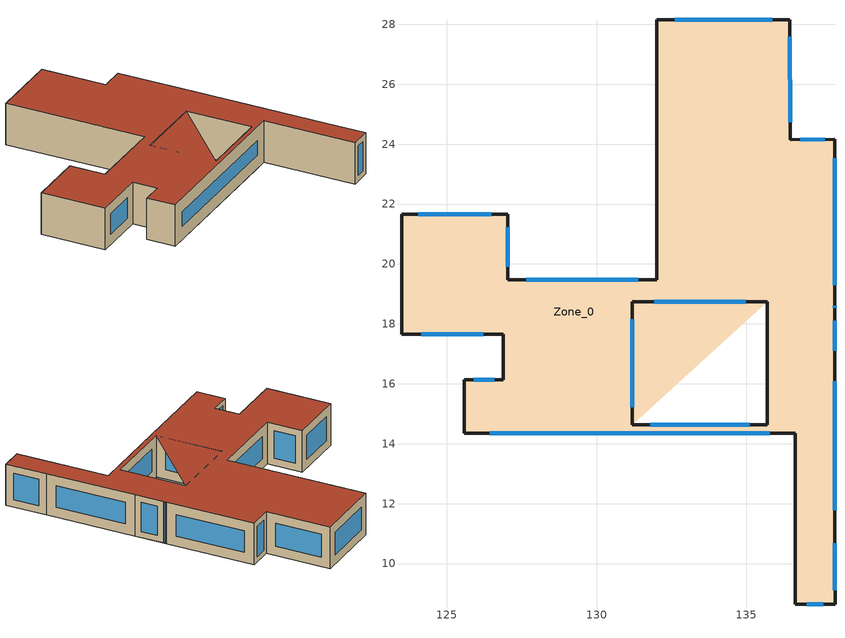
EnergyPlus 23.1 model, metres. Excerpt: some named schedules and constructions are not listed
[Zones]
Zone_0
 floor outside (90.1-2019 Nonresidential CZ 0 Exterior Floor (Mass)): 137.96,8.64 136.62,8.64 136.62,14.34 135.7,14.34 135.7,14.63 131.19,14.63 135.7,18.74 135.7,14.34 125.59,14.34 125.59,16.13 126.88,16.13 126.88,17.65 123.49,17.65 123.49,21.66 127.04,21.66 127.04,19.46 132.01,19.46 132.01,28.15 136.45,28.15 136.46,24.15 137.95,24.15 137.95,16.72 137.94,16.72 137.94,11.14 137.95,11.14 z12.64
 wall outside (90.1-2019 Nonresidential CZ 0 Exterior Wall (Mass)): 137.94,11.14 137.94,16.72 / 137.95,16.72 137.95,18.48 137.95,18.66 137.95,24.15 136.46,24.15 136.45,28.15 132.01,28.15 132.01,19.46 127.04,19.46 127.04,21.66 123.49,21.66 123.49,17.65 126.88,17.65 126.88,16.13 125.59,16.13 125.59,14.34 136.62,14.34 136.62,8.64 137.96,8.64 137.95,11.14 / 131.19,18.74 135.7,18.74 135.7,14.63 131.19,14.63 131.19,18.74 z12.64:15.26
 window (DoublePaneClr): 137.96,9.11 137.95,10.67 z13.11:14.79; 137.94,11.78 137.94,16.09 z13.28:14.63; 137.95,17.11 137.95,18.1 / 137.01,8.64 137.57,8.64 z13.03:14.88; 137.95,18.53 137.95,18.61 z12.69:15.21; 137.95,19.29 137.95,23.52 z13.27:14.63; 137.61,24.15 136.8,24.15 z12.99:14.92; 136.45,24.73 136.45,27.58 z13.22:14.69; 135.86,28.15 132.6,28.15 / 135.1,14.63 131.79,14.63 z13.24:14.67; 131.39,19.46 127.65,19.46 z13.26:14.65; 127.04,19.9 127.04,21.22 z13.08:14.83; 126.49,21.66 124.04,21.66 z13.19:14.71; 124.15,17.65 126.22,17.65 z13.31:14.6; 126.58,16.13 125.9,16.13 z12.95:14.95; 126.44,14.34 135.78,14.34 z13.49:14.42; 131.92,18.74 134.97,18.74 z13.37:14.53; 131.19,15.21 131.19,18.16 z13.22:14.68
 roof outside (90.1-2019 Nonresidential CZ 0 Exterior Roof (Mass)): 137.96,8.64 137.95,11.14 137.94,11.14 137.94,16.72 137.95,16.72 137.95,24.15 136.46,24.15 136.45,28.15 132.01,28.15 132.01,19.46 127.04,19.46 127.04,21.66 123.49,21.66 123.49,17.65 126.88,17.65 126.88,16.13 125.59,16.13 125.59,14.34 131.19,14.34 131.19,14.63 135.7,14.63 135.7,18.74 131.19,14.63 131.19,14.34 136.62,14.34 136.62,8.64 z15.26
[EnergyManagementSystem:Sensor] Output:Variable Index Key=Environment
Name | Output:Variable
OutdoorTemp | Site Outdoor Air Drybulb Temperature
OutdoorRelHumid | Site Outdoor Air Relative Humidity
[ZoneHVAC:IdealLoadsAirSystem]
Zone_0 Ideal Loads Air: Maximum Heating Supply Air Temperature {C}=35; Minimum Cooling Supply Air Temperature {C}=12; Maximum Heating Supply Air Humidity Ratio {kgWater/kgDryAir}=0.01; Minimum Cooling Supply Air Humidity Ratio {kgWater/kgDryAir}=0.008; Heating Limit=LimitFlowRateAndCapacity; MaximumHeatingAirFlowRate [m3/s]=Autosize; MaximumSensibleHeatingCapacity [W]=Autosize; Cooling Limit=LimitFlowRateAndCapacity; MaximumCoolingAirFlowRate [m3/s]=Autosize; MaximumTotalCoolingCapacity [W]=Autosize; HeatingAvailabilitySchedule=Off; CoolingAvailabilitySchedule=CoolAvail_Zone_0; Dehumidification Control Type=Humidistat; Humidification Control Type=Humidistat; Design Specification Outdoor Air Object=Zone_0MinFreshAir; Demand Controlled Ventilation Type=OccupancySchedule; Outdoor Air Economizer Type=NoEconomizer; Heat Recovery Type=None; SensibleHeatRecoveryEffectiveness=0.7; LatentHeatRecoveryEffectiveness=0.65
[Schedule:Constant]
Off: Value=0
Zone_0Heating_SP_Sch: HeatingSetpoint=20
Zone_0Cooling_SP_Sch: CoolingSetpoint=26
[Schedule:Day:Hourly]
fe21ae2a-573a-4dea-8d4e-e40d009b6d21: Fraction, 1, 1, 1, 1, 1, 1, 1, 0.85, 0.39, 0.25, 0.25, 0.25, 0.25, 0.25, 0.25, 0.25, 0.3, 0.52, 0.87, 0.87, 0.87, 1, 1, 1
19f61bd9-0ec3-48e3-83f9-aeca46be8bf7: Fraction, 0.011316, 0.011316, 0.011316, 0.011316, 0.0339481, 0.0735542, 0.0792122, 0.0735542, 0.0339481, 0.0226321, 0.0226321, 0.0226321, 0.0226321, 0.0226321, 0.0226321, 0.0396061, 0.0792122, 0.11316, 0.152766, 0.181056, 0.181056, 0.124476, 0.0678962, 0.0282901
a5c0b2b1-e3e4-40e0-8530-c138ddb1abe4: Fraction, 0.45, 0.41, 0.39, 0.38, 0.38, 0.43, 0.54, 0.65, 0.66, 0.67, 0.69, 0.7, 0.69, 0.66, 0.65, 0.68, 0.8, 1, 1, 0.93, 0.89, 0.85, 0.71, 0.58
8618f100-70c2-48df-87e0-fab351c34c6b: Fraction, 1, 1, 1, 1, 1, 1, 1, 1, 0, 0, 0, 0, 0, 1, 0, 0, 0, 0, 0, 0, 0, 0, 0, 0
5dcdb427-e9f7-4689-9180-3caf423e22ed: Fraction, 1, 1, 1, 1, 1, 1, 1, 1, 0, 0, 0, 0, 0, 0, 0, 0, 0, 0, 0, 0, 0, 0, 0, 0
81afa01e-09a0-48f0-80c4-d51ce1cab127: Fraction, 1, 1, 1, 1, 1, 1, 1, 1, 0, 0, 0, 1, 1, 1, 1, 1, 0, 0, 0, 0, 0, 0, 0, 1
3cd3efd9-c042-47ce-b340-cc821a576093: Fraction, 1, 1, 1, 1, 1, 1, 1, 1, 0, 0, 0, 0, 0, 0, 0, 0, 0, 0, 0, 0, 0, 0, 0, 1
1f0a6719-7bb2-40ba-813e-320f98ae352d: Fraction, 1, 1, 1, 1, 1, 1, 1, 1, 0, 0, 0, 0, 1, 1, 1, 0, 0, 0, 0, 0, 0, 0, 0, 0
ba2ee583-8b1e-4da9-bea0-6898974df253: Fraction, 1, 1, 1, 1, 1, 1, 1, 1, 0, 0, 0, 0, 0, 0, 0, 0, 0, 0, 0, 0, 0, 0, 1, 1
926130ae-f225-4a34-92c9-1cb046bf1eec: Fraction, 1, 1, 1, 1, 1, 1, 1, 0, 0, 0, 0, 0, 1, 1, 1, 1, 0, 0, 0, 0, 0, 0, 0, 1
19df4775-b0ea-4311-b4c7-9b47212df40c: Fraction, 1, 1, 1, 1, 1, 1, 1, 1, 0, 0, 0, 0, 1, 1, 1, 1, 1, 0, 0, 0, 0, 0, 0, 0
a4de81bb-62dd-413f-b347-54048df0ec3b: Fraction, 1, 1, 1, 1, 1, 1, 1, 1, 0, 0, 0, 0, 1, 1, 1, 1, 1, 0, 0, 0, 0, 0, 0, 1
14815d8d-3afd-4f05-9184-e9a77283cc26: Fraction, 1, 1, 1, 1, 1, 0, 0, 0, 0, 0, 1, 1, 1, 1, 0, 0, 0, 0, 0, 0, 0, 0, 1, 1
33611082-0976-46d1-b902-5b496b6874f4: Fraction, 1, 1, 1, 1, 1, 0, 0, 0, 0, 0, 0, 0, 0, 0, 0, 1, 1, 1, 1, 1, 1, 1, 1, 1
253c2796-c64f-472f-b25c-3e1240d7e6a8: Fraction, 1, 1, 1, 1, 1, 1, 1, 0, 0, 0, 0, 0, 0, 0, 0, 0, 0, 0, 0, 0, 0, 0, 1, 1
8b90107e-4638-441a-9e95-5783319c763c: Fraction, 1, 1, 1, 1, 1, 1, 1, 0, 0, 0, 0, 0, 0, 0, 0, 0, 0, 0, 0, 0, 0, 0, 0, 1
02756fd2-63df-4c34-a473-0fff2fd6183c: Fraction, 1, 1, 1, 1, 1, 1, 1, 1, 1, 1, 1, 0, 0, 0, 0, 0, 0, 0, 0, 0, 1, 1, 1, 1
908a2c86-dd1e-4717-bf7e-8c26c4dd02b6: Fraction, 1, 1, 1, 1, 1, 1, 0, 0, 0, 0, 0, 0, 0, 0, 0, 0, 0, 0, 0, 0, 0, 1, 1, 1
10cddf50-3af0-41ed-9158-3e58b74c72fd: Fraction, 1, 1, 1, 1, 0, 0, 0, 0, 0, 0, 0, 0, 0, 0, 0, 0, 0, 0, 0, 0, 0, 1, 1, 1
0d1e05ee-c032-4751-bd17-35229dda24f7: Fraction, 1, 1, 1, 1, 1, 1, 1, 1, 1, 1, 1, 1, 1, 1, 0, 0, 0, 0, 0, 0, 1, 1, 1, 1
aa80f693-747a-49d9-91b8-8ea95c56ce05: Fraction, 1, 1, 1, 1, 1, 1, 0, 0, 0, 0, 0, 0, 0, 0, 0, 0, 0, 0, 0, 0, 0, 0, 1, 1
87368852-f780-41ab-9086-c1382deee484: Fraction, 0, 1, 1, 1, 1, 1, 1, 1, 0, 0, 0, 0, 0, 1, 0, 0, 0, 0, 1, 1, 1, 1, 1, 1
77587a13-7089-4d45-ab40-5d45ae6bfd6d: Fraction, 1, 1, 1, 1, 1, 1, 0, 0, 0, 0, 0, 0, 1, 1, 0, 0, 1, 1, 1, 1, 1, 1, 1, 1
1d77efd4-25ae-47c1-adf6-4d311e70798c: Fraction, 1, 1, 1, 1, 1, 1, 1, 1, 0, 0, 0, 0, 0, 0, 0, 0, 0, 0, 0, 0, 0, 1, 1, 1
6671bfd2-5b98-40d8-9327-8cbcd87165f1: Fraction, 1, 1, 1, 0, 0, 0, 0, 0, 0, 0, 0, 0, 0, 0, 0, 0, 0, 0, 0, 0, 0, 0, 0, 0
da6b72e5-e97a-4292-a2b7-513a6e8a3d11: Fraction, 1, 1, 1, 1, 1, 1, 1, 1, 0, 0, 0, 0, 1, 1, 1, 1, 0, 0, 0, 0, 0, 0, 0, 0
2596d5a2-b66d-4e24-9263-ea2e18f87898: Fraction, 0, 0, 0, 0, 0, 0, 0, 0, 1, 1, 1, 1, 1, 1, 1, 1, 0, 0, 0, 0, 0, 0, 0, 0
f04ce753-6cfe-4115-82ff-bbb9d4f8620e: Fraction, 0, 0, 0, 1, 1, 1, 1, 1, 0, 0, 0, 0, 0, 0, 0, 0, 0, 0, 0, 0, 0, 0, 0, 0
cecc4cf8-ca63-4d31-9b9c-6714284e592c: Fraction, 0, 0, 0, 1, 1, 1, 1, 1, 0, 0, 0, 0, 0, 1, 1, 1, 0, 0, 0, 0, 0, 0, 0, 0
3dd9e1e0-8daa-4f08-a023-9c19800cc0b2: Fraction, 0, 1, 1, 1, 1, 1, 1, 1, 0, 0, 0, 0, 0, 1, 1, 0, 0, 0, 0, 0, 0, 0, 0, 0
0a42ac73-97ca-4d90-9bbe-a0f31409f58c: Fraction, 0, 0, 0, 0, 1, 1, 1, 1, 0, 0, 0, 0, 0, 0, 0, 0, 0, 0, 0, 0, 0, 0, 0, 0
f5b21968-f33b-499f-8c27-d37bb032ee17: Fraction, 1, 1, 1, 1, 1, 1, 1, 1, 1, 0, 1, 1, 1, 1, 1, 1, 1, 0, 0, 1, 1, 1, 1, 1
aac78e26-21a9-4344-93f1-82c4f8052330: Fraction, 1, 1, 1, 1, 1, 1, 1, 1, 0, 0, 0, 1, 1, 1, 1, 1, 0, 1, 1, 1, 1, 1, 1, 1
7dc33dc8-4d07-41df-bb0f-79f8a1f0e58d: Fraction, 0, 1, 1, 1, 1, 1, 1, 1, 0, 0, 0, 0, 1, 1, 1, 0, 0, 0, 0, 0, 0, 0, 0, 0
173a3c5b-6f92-4ca6-9f0e-244ffac931a2: Fraction, 0, 0, 0, 0, 0, 0, 0, 0, 0, 0, 0, 0, 1, 0, 0, 0, 0, 0, 0, 0, 0, 0, 0, 0
ffa688da-0411-44dd-9d70-72703ae6793f: Fraction, 0, 1, 1, 1, 1, 1, 1, 1, 0, 0, 0, 0, 0, 0, 0, 0, 0, 0, 0, 0, 0, 0, 0, 0
4a292ec0-405d-4173-9fe5-0a00ddd43b25: Fraction, 0, 1, 0, 0, 1, 0, 0, 0, 0, 0, 0, 1, 1, 1, 1, 1, 1, 0, 0, 0, 0, 0, 0, 0
4805e92b-9692-4833-b393-aed0ec1af40f: Fraction, 0, 0, 0, 0, 0, 0, 0, 0, 0, 0, 0, 0, 1, 0, 1, 0, 0, 0, 0, 0, 0, 0, 0, 0
e297b3e2-62d7-4102-b660-d1e9a6a9a5d5: Fraction, 0, 0, 0, 0, 0, 0, 0, 0, 0, 0, 0, 1, 0, 0, 1, 1, 0, 0, 0, 0, 0, 0, 0, 1
2ec5f2f4-a667-483b-a77b-90ec7af7d53f: Fraction, 0, 0, 0, 1, 1, 1, 1, 1, 0, 0, 0, 1, 1, 1, 1, 0, 0, 0, 0, 0, 0, 1, 1, 0
d9318bd6-45e4-4c6e-a6b2-45c7dccfe036: Fraction, 0, 1, 1, 1, 1, 1, 1, 1, 0, 0, 0, 1, 1, 1, 1, 1, 0, 0, 1, 0, 0, 1, 1, 1
3624dfa3-d9d9-498d-9e20-06e8e00cf470: Fraction, 1, 1, 1, 1, 1, 1, 1, 1, 0, 0, 0, 1, 1, 1, 1, 0, 0, 0, 0, 1, 0, 0, 1, 1
67b5a175-1fd3-4d4a-983d-e3cced3edf27: Fraction, 1, 1, 1, 1, 1, 1, 1, 1, 1, 1, 0, 0, 0, 0, 0, 0, 0, 0, 0, 1, 1, 1, 1, 1
cdb81cbb-fde1-4456-a103-892fadcdade4: Fraction, 1, 1, 1, 1, 1, 1, 1, 1, 0, 0, 0, 1, 1, 1, 1, 1, 1, 0, 1, 1, 1, 1, 1, 1
0a27d46e-0025-4ed1-a9ba-e2fb4c2d1fe4: Fraction, 1, 1, 0, 0, 1, 1, 0, 0, 0, 0, 0, 1, 0, 0, 1, 1, 0, 0, 0, 0, 0, 0, 0, 0
8fdb9f43-f98f-409e-b0d1-73a9be143908: Fraction, 0, 1, 1, 0, 1, 1, 0, 0, 0, 0, 0, 1, 1, 1, 1, 1, 1, 0, 0, 0, 0, 0, 0, 0
b5191b74-66d0-43f3-9acf-947efe61db5a: Fraction, 0, 0, 0, 0, 1, 1, 1, 1, 0, 0, 0, 1, 1, 1, 1, 1, 0, 0, 0, 0, 0, 0, 0, 0
fed7032a-de7c-4f09-9247-478ff5a78e8a: Fraction, 1, 1, 1, 1, 1, 1, 1, 1, 0, 0, 0, 1, 1, 1, 1, 1, 0, 0, 0, 0, 0, 0, 0, 0
c8127eb5-13be-46a6-8e1c-8ab251adc347: Fraction, 0, 0, 1, 1, 1, 1, 1, 0, 0, 0, 0, 1, 1, 1, 1, 1, 1, 0, 0, 0, 0, 0, 0, 0
c5da146a-7fe7-4e89-8fdb-23770534d285: Fraction, 0, 0, 0, 0, 0, 0, 0, 0, 0, 0, 0, 0, 0, 1, 0, 0, 0, 0, 0, 0, 0, 0, 0, 0
e9ce64f4-f0d0-4e34-a757-67552803a17d: Fraction, 0, 0, 0, 0, 0, 0, 0, 0, 0, 0, 0, 1, 1, 1, 0, 0, 0, 0, 0, 0, 0, 0, 0, 0
5fae9a4a-0183-4bba-bc4b-251889534ca4: Fraction, 0, 0, 0, 0, 0, 0, 0, 0, 0, 0, 0, 0, 1, 1, 1, 1, 0, 0, 0, 0, 0, 0, 0, 0
2929a138-1660-4b55-90c0-9f4d0cf14264: Fraction, 0, 0, 0, 1, 1, 1, 1, 1, 0, 0, 0, 1, 1, 1, 1, 1, 0, 0, 0, 0, 0, 0, 0, 0
a2806f5e-cc7e-4ab3-b8b5-036361ad0be6: Fraction, 1, 1, 1, 0, 1, 1, 1, 1, 0, 0, 0, 1, 1, 1, 1, 1, 1, 0, 0, 0, 0, 0, 0, 1
6d34f87d-404a-4eea-a31d-9aa5e30c93dc: Fraction, 1, 1, 1, 1, 1, 1, 1, 1, 0, 0, 0, 1, 1, 1, 1, 1, 1, 0, 0, 0, 0, 0, 0, 1
8598695d-0908-4ae5-b45c-1ec5c0ce0dd9: Fraction, 1, 1, 1, 1, 0, 0, 0, 1, 0, 0, 1, 1, 1, 1, 1, 1, 1, 0, 0, 0, 0, 0, 0, 0
47a935ae-f23d-42b5-b13a-a75eb6c7574c: Fraction, 1, 1, 1, 1, 0, 0, 0, 0, 0, 0, 0, 1, 1, 1, 1, 1, 1, 0, 0, 0, 0, 0, 0, 0
9ea4c9e5-dcff-42fc-a5e0-ffb2a21bcde0: Fraction, 0, 0, 0, 0, 0, 0, 0, 0, 0, 0, 0, 1, 1, 1, 1, 1, 0, 0, 0, 0, 0, 1, 1, 1
6aa7458e-ba47-4ebb-bbac-355ceaf917ac: Fraction, 1, 1, 1, 1, 1, 1, 1, 1, 1, 1, 0, 0, 0, 0, 1, 1, 0, 0, 0, 1, 1, 0, 1, 0
13fd4666-c351-46ba-b242-2af52b7be5ee: Fraction, 0, 1, 1, 1, 1, 1, 1, 1, 1, 1, 1, 1, 0, 1, 0, 1, 1, 1, 1, 1, 1, 1, 1, 1
b2b72998-069d-4b87-8486-3bfb9409d13a: Fraction, 1, 1, 1, 1, 1, 1, 1, 1, 0, 0, 0, 1, 0, 1, 1, 0, 0, 0, 0, 1, 0, 1, 1, 1
6bf10be0-f6d1-42b2-b7f7-fee7ecca2194: Fraction, 1, 1, 1, 1, 1, 1, 1, 1, 0, 0, 0, 1, 1, 1, 1, 1, 1, 1, 0, 0, 0, 0, 0, 0
459521f2-5a61-4250-bef6-1112113012dd: Fraction, 1, 0, 1, 1, 1, 0, 1, 1, 0, 0, 0, 1, 1, 1, 1, 1, 1, 0, 0, 0, 0, 0, 0, 0
2292208f-2845-429b-bb48-36c8d8b4e48c: Fraction, 0, 0, 0, 0, 0, 1, 1, 0, 0, 0, 0, 0, 1, 1, 1, 1, 0, 0, 0, 0, 1, 1, 1, 0
e26118ea-5186-4172-8c6b-a35f60b5b1e5: Fraction, 0, 1, 0, 1, 1, 1, 1, 1, 0, 0, 0, 1, 1, 1, 1, 1, 1, 0, 0, 0, 0, 0, 0, 0
eec8f66c-e121-4b67-8ecc-62cb04a25d93: Fraction, 0, 1, 1, 1, 1, 1, 0, 1, 0, 0, 0, 1, 1, 1, 1, 1, 1, 1, 0, 0, 0, 0, 0, 0
36c41bda-17ce-4903-9bf4-7aae47858b31: Fraction, 0, 0, 0, 1, 1, 1, 1, 1, 0, 0, 0, 1, 1, 1, 1, 1, 1, 1, 0, 0, 0, 0, 0, 0
650e5035-8585-4697-8746-d79a37c8486d: Fraction, 0, 0, 0, 0, 1, 1, 1, 1, 0, 0, 0, 1, 1, 1, 1, 1, 1, 1, 0, 0, 0, 0, 0, 0
80749889-dadb-48cb-a655-ff23c6ba5b6a: Fraction, 0, 0, 1, 1, 1, 1, 1, 1, 0, 0, 0, 1, 1, 1, 1, 1, 0, 1, 1, 1, 0, 1, 1, 1
e0e52828-7cdb-4a90-838a-0c1c23b12183: Fraction, 0, 0, 0, 0, 1, 1, 1, 1, 0, 0, 1, 1, 1, 1, 1, 1, 1, 0, 0, 0, 0, 0, 0, 0
f0115db6-a71b-4640-92f0-770737d62856: Fraction, 0, 0, 0, 0, 0, 1, 0, 0, 0, 1, 1, 1, 1, 1, 1, 1, 1, 1, 0, 0, 0, 0, 0, 0
eb66565a-3a0c-45e3-abf2-48608562d179: Fraction, 0, 0, 0, 1, 1, 1, 1, 0, 0, 0, 0, 1, 1, 1, 1, 1, 1, 1, 0, 0, 0, 0, 0, 0
9f6e1a9c-7deb-41ad-bae1-43a319a2527a: Fraction, 1, 1, 1, 0, 1, 0, 1, 1, 0, 0, 0, 0, 1, 1, 1, 1, 1, 0, 0, 0, 0, 0, 0, 0
3c8e89a2-9075-471a-a763-be3aea2d72cb: Fraction, 0, 0, 1, 1, 1, 1, 1, 1, 0, 1, 1, 1, 1, 1, 0, 1, 0, 0, 0, 1, 0, 0, 1, 1
76036948-5d5f-4298-ab69-2e66044eb0e4: Fraction, 1, 1, 1, 1, 1, 1, 0, 1, 0, 1, 1, 1, 1, 1, 1, 1, 1, 1, 0, 0, 0, 0, 0, 0
e2d8618c-8444-4b1f-931d-77fdf4492413: Fraction, 0, 1, 1, 1, 1, 1, 0, 1, 0, 0, 0, 1, 1, 1, 0, 0, 0, 0, 0, 0, 0, 0, 0, 1
c74881af-9865-479a-9cda-6c12b9aa4081: Fraction, 1, 1, 1, 1, 1, 1, 1, 1, 0, 1, 1, 1, 1, 1, 1, 0, 1, 0, 0, 1, 1, 1, 1, 1
a92554cf-7a8b-4c7e-beea-d9e539cad856: Fraction, 1, 1, 1, 1, 1, 1, 1, 0, 0, 0, 0, 0, 1, 1, 1, 1, 0, 0, 0, 0, 0, 0, 1, 0
900352b6-8567-41c0-a874-a1ea5300ae36: Fraction, 0, 0, 1, 1, 1, 1, 1, 1, 0, 1, 1, 1, 1, 1, 1, 1, 1, 1, 1, 0, 0, 0, 0, 0
8d65c598-f994-4d17-9f80-0806b0623890: Fraction, 1, 1, 1, 1, 1, 1, 1, 1, 0, 0, 1, 1, 1, 0, 0, 0, 0, 0, 0, 1, 0, 1, 1, 1
baf29dc9-2d8a-46c0-859f-f18bd0da22ab: Fraction, 1, 1, 1, 1, 1, 1, 1, 1, 0, 0, 0, 1, 1, 1, 1, 1, 0, 0, 0, 0, 0, 1, 1, 1
8a6b3492-e083-40c5-aa51-ab8a93dd7cf6: Fraction, 1, 1, 1, 1, 1, 1, 1, 1, 0, 1, 1, 0, 1, 1, 1, 0, 0, 0, 0, 1, 1, 1, 1, 1
9b77ef3a-6f8f-4932-9b30-c6e980fc680b: Fraction, 1, 1, 1, 1, 1, 1, 1, 1, 0, 0, 1, 1, 1, 1, 1, 1, 1, 1, 0, 0, 0, 0, 0, 0
8967aa4d-88cc-4e3d-855a-5997934946f3: Fraction, 0, 1, 1, 0, 1, 1, 1, 1, 0, 1, 1, 1, 1, 1, 1, 1, 0, 1, 1, 1, 1, 1, 1, 1
ee39d697-00d3-4a7d-a87b-48ae385d2e26: Fraction, 1, 1, 0, 1, 1, 1, 1, 1, 0, 0, 1, 1, 1, 0, 0, 0, 1, 1, 0, 1, 1, 1, 1, 1
f719df47-8246-4c65-84d1-2f92cc272685: Fraction, 1, 1, 1, 1, 1, 1, 1, 1, 0, 0, 1, 1, 1, 1, 1, 0, 1, 1, 1, 1, 1, 1, 1, 1
37defae6-4713-40da-ba10-cc5639f9dab6: Fraction, 1, 1, 1, 1, 1, 1, 1, 1, 1, 0, 1, 1, 1, 1, 1, 0, 1, 0, 0, 1, 1, 1, 1, 1
445c2965-d68a-4649-92c7-32e51d912d9e: Fraction, 1, 1, 1, 1, 1, 1, 1, 1, 1, 1, 1, 1, 1, 1, 0, 0, 0, 0, 0, 0, 0, 1, 1, 1
17f23b1e-bc73-4d8b-959e-a6c03055f6f0: Fraction, 1, 1, 1, 1, 0, 0, 0, 0, 0, 0, 1, 1, 1, 1, 1, 1, 1, 0, 0, 0, 0, 0, 0, 0
5fb45ac4-0577-4554-a574-0de95ce07d0e: Fraction, 0, 1, 1, 1, 1, 1, 1, 1, 0, 0, 0, 1, 1, 1, 1, 1, 1, 1, 0, 0, 0, 0, 0, 0
b8f263ea-c9af-4f33-bdfd-9ce0bd98058f: Fraction, 0, 1, 0, 0, 1, 0, 1, 0, 0, 0, 1, 1, 1, 1, 1, 1, 1, 0, 0, 0, 0, 0, 0, 0
24dff24f-8dbf-4efd-9212-9b774f90ba42: Fraction, 0, 1, 1, 1, 1, 1, 1, 1, 0, 1, 1, 1, 1, 1, 1, 1, 1, 1, 0, 0, 0, 0, 0, 0
f611fdf0-2572-43c5-b082-f1eae64a3ce6: Fraction, 0, 0, 0, 0, 1, 0, 0, 0, 0, 1, 1, 1, 1, 1, 1, 1, 1, 1, 1, 0, 0, 0, 0, 0
4541d807-e474-402a-903b-ae2befa428d1: Fraction, 0, 0, 0, 0, 1, 1, 0, 1, 0, 0, 1, 1, 0, 1, 1, 1, 1, 1, 1, 1, 1, 1, 1, 1
cf356f11-1212-4417-97fa-0735ca71a9ab: Fraction, 1, 1, 1, 1, 1, 1, 1, 1, 0, 0, 0, 1, 1, 1, 1, 1, 1, 0, 0, 0, 0, 0, 0, 0
f91da99f-00f2-48c4-ae56-cf34869638f3: Fraction, 0, 1, 1, 1, 1, 1, 1, 1, 0, 0, 1, 1, 1, 0, 0, 0, 0, 0, 0, 0, 0, 0, 0, 1
d048da0d-5d6e-4f9a-a795-8de3ca902bdf: Fraction, 1, 1, 1, 1, 1, 1, 1, 1, 0, 0, 1, 1, 1, 1, 1, 1, 1, 0, 1, 0, 0, 0, 0, 0
190d0247-2bda-4784-8e60-7c67e017307d: Fraction, 0, 0, 0, 0, 1, 1, 0, 0, 0, 0, 1, 1, 0, 0, 0, 1, 1, 0, 0, 1, 1, 1, 1, 1
73c456bc-99ee-4c52-bf99-797e61b6e482: Fraction, 1, 1, 1, 1, 1, 1, 1, 1, 0, 0, 0, 1, 1, 1, 1, 0, 0, 1, 1, 1, 1, 1, 1, 1
de609169-ed74-4ff6-8260-191d73b4bdcc: Fraction, 1, 1, 1, 1, 1, 1, 1, 1, 0, 0, 0, 1, 1, 1, 1, 0, 1, 1, 0, 0, 0, 0, 0, 0
54fb2f69-c7c4-4e69-b71f-8d5c25f28460: Fraction, 0, 0, 0, 0, 1, 0, 0, 0, 0, 1, 0, 1, 1, 1, 0, 1, 1, 1, 1, 1, 1, 1, 1, 1
5a3077c5-6529-4acc-bf47-0f8893dd8d6c: Fraction, 1, 1, 1, 1, 1, 1, 1, 1, 1, 0, 0, 1, 1, 1, 1, 1, 0, 0, 0, 0, 0, 0, 0, 0
005f949a-5569-4b14-b96d-eb8998b7f2c9: Fraction, 1, 1, 1, 1, 1, 1, 1, 1, 0, 1, 1, 1, 1, 1, 1, 0, 0, 0, 0, 0, 0, 0, 0, 0
52e2ade8-1f00-496b-9824-a73b9e2fd094: Fraction, 1, 1, 1, 0, 1, 1, 0, 1, 0, 0, 0, 1, 1, 1, 0, 0, 0, 0, 0, 0, 0, 0, 0, 0
3b21223f-68a8-4be7-974c-23edd7627b52: Fraction, 0, 0, 0, 0, 0, 0, 0, 0, 1, 1, 1, 1, 1, 1, 1, 1, 1, 1, 1, 0, 0, 0, 0, 0
700a86a3-c248-472e-a724-58b2bdaea0c0: Fraction, 0, 0, 0, 0, 1, 0, 1, 1, 1, 1, 1, 1, 1, 1, 1, 1, 1, 1, 0, 0, 0, 0, 0, 0
13d69347-03a3-4421-b1a3-e150d12f5152: Fraction, 0, 0, 0, 0, 0, 1, 1, 1, 1, 1, 1, 1, 1, 1, 1, 1, 1, 1, 1, 0, 0, 0, 0, 0
03750ff8-abe3-47dc-8a36-8e2b9823c399: Fraction, 0, 0, 0, 0, 1, 0, 1, 0, 0, 1, 1, 1, 1, 1, 1, 1, 1, 1, 1, 0, 0, 0, 0, 0
5ab05ab3-b1af-4255-b127-d34ad17933b2: Fraction, 0, 0, 0, 0, 1, 1, 1, 1, 0, 1, 1, 1, 1, 1, 1, 1, 1, 1, 1, 0, 0, 0, 0, 0
e4f44599-e79e-4247-8cb8-fa2dc344c39d: Fraction, 0, 0, 0, 0, 0, 0, 0, 0, 1, 1, 1, 1, 1, 1, 0, 0, 0, 0, 0, 1, 0, 0, 0, 0
cba2dbf9-67c6-4c93-a4db-e820dae3204b: Fraction, 0, 1, 0, 0, 1, 0, 1, 1, 0, 1, 1, 1, 1, 0, 1, 0, 0, 0, 0, 0, 0, 0, 0, 1
873b6a4e-3d96-4138-a12d-423740b44d1e: Fraction, 1, 0, 1, 1, 1, 1, 1, 0, 0, 1, 1, 1, 0, 0, 1, 1, 1, 0, 0, 0, 0, 0, 0, 0
fcbe0f6d-2377-4457-b210-3fa5220d421b: Fraction, 1, 1, 0, 1, 1, 1, 1, 1, 0, 1, 1, 1, 1, 1, 1, 0, 0, 0, 0, 0, 0, 0, 0, 0
174cbcc6-2b20-4967-a4d4-7bc75d614806: Fraction, 0, 1, 1, 1, 1, 1, 1, 1, 0, 1, 1, 1, 0, 1, 1, 1, 0, 1, 0, 1, 1, 0, 1, 0
bb9082ca-1504-4933-822d-fa32c990714c: Fraction, 1, 1, 1, 1, 1, 1, 1, 1, 0, 0, 0, 0, 1, 0, 0, 0, 0, 0, 0, 0, 0, 0, 1, 0
1a41d748-84e7-4e9f-9eae-29ec90adbabc: Fraction, 1, 1, 0, 1, 1, 1, 1, 1, 0, 1, 1, 1, 1, 1, 1, 1, 1, 1, 0, 0, 0, 0, 0, 0
6f9a280c-f113-4df8-be47-a3bfe5226045: Fraction, 0, 0, 0, 0, 0, 0, 0, 0, 0, 1, 1, 0, 0, 1, 1, 0, 0, 0, 0, 0, 0, 1, 1, 1
7c84806f-9c50-4994-b1d5-6df72d261e57: Fraction, 1, 1, 1, 1, 1, 1, 0, 0, 0, 0, 1, 1, 1, 1, 1, 1, 1, 1, 0, 0, 0, 0, 0, 0
8037efc8-13b6-4a93-94dd-cd9c610bbcd2: Fraction, 0, 0, 0, 0, 0, 0, 0, 0, 0, 0, 1, 1, 1, 1, 1, 1, 1, 1, 0, 0, 0, 0, 0, 0
c9abe060-4dd1-4f50-8d8c-ecfd4b0bc287: Fraction, 0, 0, 0, 1, 1, 1, 0, 0, 0, 0, 0, 0, 1, 1, 0, 0, 1, 1, 0, 0, 0, 1, 1, 1
e63e00f2-58f7-4067-a124-0d1c072ae056: Fraction, 1, 1, 1, 1, 1, 1, 1, 1, 0, 1, 1, 1, 0, 0, 0, 0, 0, 0, 0, 0, 0, 0, 0, 1
d5c8d91d-91c5-4d26-9efd-40254dbc03d1: Fraction, 1, 1, 1, 1, 1, 1, 1, 1, 1, 0, 0, 0, 1, 1, 1, 1, 0, 0, 0, 0, 0, 0, 1, 1
56767e32-0bbe-4584-a736-3ad97285764f: Fraction, 1, 1, 1, 1, 1, 1, 1, 1, 0, 0, 1, 1, 1, 1, 1, 1, 1, 0, 0, 0, 0, 0, 0, 0
ee7902c7-d035-436e-a2fd-e21eac2f445f: Fraction, 1, 1, 1, 1, 1, 1, 1, 1, 0, 0, 1, 1, 1, 1, 0, 0, 1, 1, 1, 1, 1, 1, 1, 1
99f79bd4-46e3-417d-93f6-9dce57a70617: Fraction, 1, 1, 1, 1, 1, 1, 1, 1, 0, 0, 1, 1, 1, 1, 0, 0, 0, 1, 1, 1, 1, 1, 1, 1
d3626a7e-168d-4c03-8cb7-2788b177a6a8: Fraction, 0, 0, 0, 0, 1, 1, 1, 1, 0, 0, 0, 0, 0, 0, 0, 0, 0, 0, 0, 0, 0, 0, 1, 1
5b12d769-f2eb-4bce-91d2-b084a38cf1a7: Fraction, 1, 1, 1, 1, 1, 1, 1, 1, 1, 1, 1, 1, 1, 1, 1, 1, 1, 1, 1, 0, 0, 0, 0, 0
6fa8b0f2-524f-4750-a1d2-6686eae5b4d9: Fraction, 0, 0, 0, 0, 0, 0, 0, 0, 0, 0, 1, 1, 1, 1, 1, 0, 0, 0, 0, 0, 0, 1, 1, 1
ba701114-7120-428a-ad82-ddaf91083595: Fraction, 1, 1, 1, 1, 1, 1, 1, 1, 1, 0, 0, 0, 1, 1, 1, 1, 1, 0, 0, 0, 0, 0, 0, 0
5ab47c27-6665-4fb4-bcea-afccf7fff385: Fraction, 0, 1, 0, 0, 0, 1, 1, 1, 0, 0, 1, 1, 1, 0, 0, 0, 0, 0, 0, 0, 0, 0, 0, 0
c8653ceb-114b-470c-bd22-1020441d18ba: Fraction, 1, 1, 1, 1, 1, 1, 1, 1, 1, 0, 0, 0, 0, 0, 0, 0, 1, 1, 0, 0, 0, 0, 0, 0
299e4ed5-6e00-431b-adf6-6c5f359e0624: Fraction, 0, 0, 0, 1, 1, 0, 0, 0, 0, 1, 1, 1, 0, 0, 0, 0, 0, 0, 0, 0, 0, 0, 0, 0
dd024e59-59e9-4ec0-b340-24a72d16a332: Fraction, 0, 0, 0, 0, 0, 0, 0, 0, 0, 1, 1, 1, 0, 0, 0, 0, 0, 0, 0, 0, 1, 1, 1, 1
bc5682cf-dbcc-4b62-9317-e1f1ad267d16: Fraction, 1, 1, 1, 1, 1, 1, 1, 1, 0, 0, 1, 1, 1, 1, 1, 1, 1, 1, 1, 0, 0, 0, 0, 0
16bdee08-d361-4b29-a00e-2c5b6f4287bf: Fraction, 0, 1, 1, 1, 1, 1, 0, 0, 0, 1, 1, 1, 1, 1, 1, 1, 1, 0, 0, 0, 0, 0, 0, 0
d6000f41-bb7b-45ed-b57a-afc1b073e2b7: Fraction, 0, 1, 1, 1, 1, 1, 1, 1, 1, 0, 0, 1, 1, 1, 1, 1, 0, 0, 0, 0, 0, 0, 0, 0
b65bf38e-3a35-4375-9410-f2335e962c88: Fraction, 0, 0, 0, 0, 0, 0, 0, 0, 0, 0, 0, 0, 1, 1, 1, 1, 0, 0, 0, 0, 0, 0, 0, 1
fcd7c620-d12f-4264-99fa-12fe2d0fe360: Fraction, 0, 0, 0, 0, 0, 0, 0, 0, 0, 0, 0, 0, 1, 1, 1, 1, 1, 1, 0, 0, 0, 0, 0, 0
b0e7f3e7-0b0a-47e6-8ce3-1c4db2f07d11: Fraction, 0, 0, 1, 1, 1, 1, 1, 1, 0, 0, 0, 0, 0, 0, 0, 0, 0, 0, 0, 0, 0, 0, 0, 0
f184602a-fd31-4090-b52c-4353cb4ac094: Fraction, 0, 0, 0, 0, 0, 0, 0, 0, 0, 0, 0, 0, 0, 0, 0, 0, 0, 0, 0, 0, 0, 0, 1, 1
bd2ac4d5-fa12-4449-a241-cc3671ba5225: Fraction, 0, 0, 0, 1, 1, 1, 1, 1, 1, 0, 0, 0, 0, 0, 0, 0, 1, 0, 0, 0, 0, 0, 0, 0
2d9e612a-7c91-4d10-a7cc-a66538fbc4e2: Fraction, 0, 0, 0, 1, 1, 1, 1, 1, 0, 0, 1, 1, 1, 1, 1, 1, 1, 0, 0, 0, 0, 0, 0, 0
82b83fac-625c-4f48-ae0d-23de262ce1d7: Fraction, 0, 1, 1, 1, 1, 1, 1, 0, 0, 0, 1, 1, 1, 1, 1, 1, 1, 1, 0, 0, 0, 0, 0, 0
f5dedbc6-e168-4066-87d3-7737789f1eec: Fraction, 0, 0, 0, 0, 0, 0, 0, 0, 0, 1, 1, 1, 1, 1, 1, 1, 0, 0, 0, 0, 0, 0, 0, 0
3908fc97-3355-42f9-a5f0-17b85040369a: Fraction, 0, 1, 1, 1, 1, 1, 1, 1, 1, 1, 1, 0, 1, 1, 1, 1, 1, 1, 0, 0, 0, 0, 0, 0
441b293e-0602-4a86-ba3b-95f8a9617749: Fraction, 0, 1, 0, 1, 0, 0, 0, 1, 0, 0, 1, 1, 1, 1, 1, 1, 1, 1, 1, 0, 1, 1, 0, 0
2cad1ec2-4263-4796-8c4d-cb13d4fa78d7: Fraction, 0, 0, 0, 0, 0, 0, 0, 0, 0, 0, 1, 1, 1, 1, 1, 1, 1, 1, 1, 1, 0, 0, 0, 0
09dc48e1-efa4-4e49-a927-84a0933d98ab: Fraction, 0, 0, 0, 0, 0, 0, 0, 0, 1, 1, 1, 1, 1, 1, 1, 1, 1, 0, 0, 0, 0, 0, 0, 0
988bcd57-c17a-4639-b57e-eb5c7ba8262e: Fraction, 0, 0, 0, 0, 0, 0, 0, 0, 0, 0, 1, 0, 0, 1, 1, 1, 1, 1, 1, 0, 0, 0, 0, 0
06e69188-7907-4533-95c3-5364d0cb791f: Fraction, 0, 0, 0, 1, 1, 0, 0, 0, 0, 1, 1, 1, 1, 0, 0, 0, 0, 0, 0, 0, 0, 0, 1, 0
65443338-ecc9-491c-8e3c-de1552718c27: Fraction, 0, 1, 1, 1, 1, 0, 1, 1, 0, 0, 0, 0, 1, 1, 1, 1, 1, 1, 1, 0, 0, 0, 0, 0
ae68125d-280e-4a5f-a8d5-b193018a8ac9: Fraction, 0, 1, 0, 0, 1, 0, 1, 0, 0, 1, 1, 1, 1, 1, 1, 1, 1, 1, 1, 1, 0, 0, 0, 0
85b21898-48cb-4375-96c5-dc00d1059298: Fraction, 0, 0, 0, 0, 0, 0, 0, 0, 0, 1, 1, 1, 1, 1, 1, 1, 1, 1, 1, 1, 1, 0, 0, 0
d2be773e-9853-48d9-b5f6-a2d711cee537: Fraction, 0, 0, 0, 0, 0, 0, 0, 0, 1, 1, 1, 1, 1, 1, 1, 1, 1, 1, 1, 1, 1, 0, 0, 0
a6e490b1-8780-410f-80c0-f6a94a7a68a3: Fraction, 0, 0, 0, 0, 0, 0, 0, 1, 0, 1, 0, 0, 1, 1, 1, 0, 0, 1, 0, 0, 0, 0, 0, 0
0bdf1e4c-e64a-4a98-b225-d7286654d542: Fraction, 0, 0, 0, 1, 1, 1, 1, 0, 0, 0, 0, 1, 1, 1, 1, 1, 1, 0, 0, 0, 0, 0, 0, 0
bcf447b6-8acd-48a3-b0fa-01d10871c608: Fraction, 0, 1, 0, 0, 0, 0, 0, 0, 0, 1, 1, 1, 1, 1, 1, 1, 1, 1, 1, 0, 1, 0, 0, 0
d693a4b4-7284-4f9f-951e-67121e27e855: Fraction, 0, 0, 0, 0, 0, 0, 0, 0, 0, 0, 0, 1, 1, 1, 1, 1, 1, 0, 1, 1, 1, 1, 1, 0
44f43c23-ed09-4daf-a0f3-317aa98009c0: Fraction, 0, 1, 1, 0, 1, 0, 0, 1, 0, 0, 0, 1, 1, 1, 0, 0, 1, 0, 0, 1, 1, 1, 1, 0
b88c0806-e919-4a23-821f-b640699859c1: Fraction, 1, 1, 1, 1, 1, 1, 1, 1, 0, 0, 0, 1, 1, 1, 1, 1, 1, 1, 0, 0, 0, 0, 1, 1
fb5b515e-8c7a-48d7-86a2-7d42d0825d69: Fraction, 0, 1, 0, 0, 1, 1, 1, 1, 0, 0, 1, 1, 1, 0, 0, 0, 0, 1, 0, 1, 1, 0, 1, 1
bc494091-d086-494c-a6e8-676ddecb8490: Fraction, 1, 1, 1, 1, 0, 0, 0, 0, 0, 0, 0, 1, 1, 0, 1, 1, 1, 1, 1, 0, 0, 0, 0, 0
6b5617f7-a3bd-4afd-859b-ae8e27d032a0: Fraction, 0, 0, 0, 0, 1, 1, 1, 1, 1, 0, 1, 1, 1, 0, 1, 1, 1, 0, 0, 0, 0, 0, 0, 0
fed21e98-cc81-4a2f-9d92-313f98c174c0: Fraction, 0, 1, 1, 1, 1, 1, 1, 1, 0, 0, 0, 1, 1, 1, 1, 1, 0, 0, 0, 0, 0, 0, 0, 0
bf34a027-6a11-4120-9c15-5fe23a1c0184: Fraction, 0, 0, 0, 0, 0, 0, 0, 0, 0, 0, 0, 1, 1, 0, 1, 1, 1, 1, 0, 0, 0, 0, 0, 0
feacbf2d-9493-4998-947d-4cc14bcbe2b5: Fraction, 0, 0, 0, 0, 0, 0, 0, 0, 0, 1, 0, 1, 1, 1, 1, 1, 1, 1, 0, 0, 0, 0, 0, 0
f29213d9-6cd8-4b0c-a869-7c28f96644df: Fraction, 0, 0, 0, 0, 0, 0, 0, 0, 0, 0, 1, 1, 1, 0, 1, 1, 1, 1, 0, 0, 0, 0, 0, 0
d5f4d274-0c7a-4976-ab4c-c97a5b730c77: Fraction, 0, 0, 0, 0, 0, 0, 1, 1, 1, 0, 1, 0, 0, 0, 0, 0, 0, 0, 0, 1, 0, 0, 0, 0
2460e41d-3332-4a28-aefc-0efdb1055dc2: Fraction, 1, 0, 0, 0, 1, 0, 0, 0, 0, 0, 1, 1, 0, 1, 1, 1, 1, 0, 0, 0, 0, 0, 0, 0
e497de92-5bfe-4dbc-aba1-72e8d7e1619e: Fraction, 0, 0, 0, 0, 0, 0, 0, 0, 0, 1, 1, 1, 0, 0, 1, 1, 1, 1, 0, 0, 0, 0, 0, 0
2b103ae3-cff9-48dc-a7cd-95ddd8d247a1: Fraction, 0, 0, 0, 0, 0, 0, 0, 0, 0, 1, 1, 1, 1, 1, 1, 1, 1, 1, 1, 0, 0, 0, 0, 0
c7fdae3b-665f-439c-8bf2-8c1810a98bc6: Fraction, 0, 0, 0, 0, 0, 0, 0, 0, 0, 1, 1, 1, 0, 0, 1, 1, 1, 0, 0, 0, 0, 0, 0, 0
d81dddf7-af21-4780-8db8-95a03fef33bd: Fraction, 0, 0, 0, 0, 1, 0, 0, 0, 0, 0, 1, 1, 1, 1, 1, 1, 1, 1, 0, 0, 0, 0, 1, 0
12c814b5-42fe-494f-9831-5e8450348377: Fraction, 0, 1, 1, 1, 1, 1, 1, 0, 0, 0, 1, 1, 1, 0, 0, 0, 0, 0, 1, 1, 1, 1, 1, 1
c14b5db2-bb33-4589-ac6a-cde458e66fef: Fraction, 1, 1, 1, 1, 1, 1, 0, 0, 0, 0, 1, 1, 1, 0, 1, 1, 1, 1, 0, 0, 0, 0, 0, 0
203f84ad-dd81-4292-9bd3-b34fef127576: Fraction, 0, 1, 1, 1, 1, 1, 1, 1, 0, 0, 0, 0, 0, 0, 1, 1, 0, 0, 0, 0, 0, 0, 0, 0
e5e8ad67-8b0b-4852-a071-0c1651beece7: Fraction, 1, 0, 1, 1, 1, 1, 1, 1, 0, 0, 1, 1, 1, 1, 1, 1, 1, 1, 1, 1, 1, 1, 1, 1
54296a64-0089-4074-9c9e-132eec36a17d: Fraction, 1, 1, 1, 1, 1, 1, 1, 1, 1, 1, 0, 0, 1, 0, 0, 0, 0, 0, 0, 0, 0, 0, 0, 1
78147d6d-f0e7-4a3c-b0cc-fa2e9ab0f3dc: Fraction, 1, 1, 1, 1, 1, 1, 1, 1, 0, 0, 0, 0, 0, 0, 1, 1, 0, 0, 0, 0, 1, 0, 0, 1
54eb0daf-bc92-4d96-96a8-27b4a3b3ab42: Fraction, 1, 1, 1, 1, 1, 1, 1, 1, 0, 0, 0, 0, 0, 0, 1, 1, 0, 0, 0, 0, 0, 0, 0, 0
03e1b542-975f-44a0-95b7-bf40f2fbd275: Fraction, 0, 1, 0, 1, 1, 1, 1, 1, 0, 0, 0, 1, 1, 1, 0, 0, 0, 0, 0, 0, 0, 0, 0, 0
ac315ea3-b06d-49ed-b1d1-5054dc91f7c0: Fraction, 0, 1, 1, 1, 1, 1, 1, 1, 1, 0, 0, 1, 1, 1, 1, 1, 1, 0, 0, 0, 0, 0, 0, 0
a74eb03a-a13e-4bf3-99f2-b5a56bff7dbc: Fraction, 0, 0, 0, 1, 1, 1, 1, 1, 0, 0, 0, 1, 1, 1, 1, 1, 1, 1, 1, 0, 0, 0, 0, 0
92dca615-0297-4730-aefa-3b81817bd22c: Fraction, 0, 0, 0, 1, 1, 1, 1, 1, 0, 0, 1, 1, 1, 0, 1, 1, 1, 0, 1, 1, 1, 1, 1, 1
b8025866-3654-473c-8bc1-0ba4f2893154: Fraction, 1, 0, 1, 1, 1, 1, 1, 1, 0, 0, 0, 0, 1, 0, 1, 0, 0, 0, 0, 0, 0, 0, 0, 0
433db98a-a20d-4841-8b8a-a1d7e7a3c249: Fraction, 0, 0, 0, 0, 0, 0, 0, 0, 0, 0, 0, 0, 0, 1, 1, 1, 0, 0, 0, 0, 0, 0, 0, 0
3e854e13-7400-4d4c-8724-f10f6e038dc1: Fraction, 0, 0, 0, 0, 1, 0, 0, 0, 0, 0, 0, 1, 1, 1, 1, 1, 1, 0, 0, 0, 0, 0, 0, 0
914fc65a-65aa-4205-aed3-26715ee28154: Fraction, 0, 0, 0, 0, 1, 0, 0, 0, 0, 1, 1, 0, 0, 1, 1, 1, 1, 1, 1, 1, 1, 1, 1, 1
839fd083-3dbd-4375-9952-c691495287d2: Fraction, 1, 1, 1, 1, 1, 1, 1, 1, 1, 0, 0, 1, 0, 1, 1, 1, 1, 1, 1, 0, 0, 0, 0, 1
7a9f45a6-7bd1-4934-a33a-864da3353612: Fraction, 1, 1, 1, 1, 1, 1, 1, 1, 0, 0, 0, 0, 0, 0, 1, 1, 1, 0, 0, 0, 0, 0, 0, 0
86398017-033e-4fd4-99d2-5dc76c0c5157: Fraction, 0, 0, 1, 0, 0, 0, 0, 1, 0, 0, 0, 0, 0, 1, 1, 1, 1, 0, 0, 0, 0, 0, 1, 0
ae940f5e-48f8-4872-af59-07b72ce14b47: Fraction, 0, 0, 1, 1, 1, 1, 1, 1, 0, 0, 0, 1, 1, 1, 1, 1, 1, 1, 0, 0, 0, 0, 0, 0
b95c4d5e-26a9-4707-9df0-f76313d06b9b: Fraction, 0, 0, 1, 1, 1, 1, 1, 1, 0, 0, 1, 1, 1, 1, 1, 1, 1, 1, 1, 0, 0, 0, 0, 0
35b02d20-7958-42f8-8221-3676ababc8f7: Fraction, 0, 0, 1, 1, 1, 1, 1, 1, 0, 1, 1, 1, 1, 1, 1, 1, 1, 1, 0, 0, 0, 0, 0, 0
8e08edd5-54b0-4f9a-aa5b-5d6334086c43: Fraction, 0, 0, 1, 1, 1, 1, 1, 1, 0, 0, 1, 1, 1, 1, 1, 1, 1, 1, 0, 0, 0, 0, 0, 0
67f88dbc-49c9-4911-ba1c-78ebb7d7d587: Fraction, 0, 0, 1, 1, 1, 1, 1, 1, 0, 1, 0, 1, 1, 1, 1, 1, 1, 1, 0, 0, 0, 0, 0, 0
c7165080-6564-4f63-8eb2-5283c76803c6: Fraction, 0, 0, 0, 0, 0, 0, 0, 0, 0, 0, 0, 1, 1, 1, 1, 1, 1, 1, 0, 0, 0, 0, 0, 0
883197e9-7c75-4b18-a137-2211aa266f75: Fraction, 0, 0, 0, 0, 0, 0, 0, 0, 0, 1, 1, 1, 1, 1, 1, 1, 1, 0, 0, 0, 0, 0, 0, 0
229aaf90-c371-42d9-a0d0-5becb96f7fb4: Fraction, 0, 1, 1, 1, 1, 1, 1, 1, 1, 1, 1, 1, 0, 0, 0, 1, 1, 0, 0, 0, 0, 0, 0, 0
1f6c8006-6d32-4bd7-9267-d0568a08bb0b: Fraction, 0, 1, 0, 1, 1, 1, 1, 1, 1, 0, 0, 0, 1, 1, 1, 1, 1, 0, 0, 0, 0, 0, 0, 1
63ac0d5d-a4de-49a6-827c-0b2b6ce9044e: Fraction, 0, 0, 0, 1, 1, 1, 0, 1, 0, 0, 0, 1, 0, 0, 0, 0, 0, 0, 0, 0, 0, 0, 0, 0
55e9b221-8cd5-4b2f-b3b4-4624d3cab62b: Fraction, 1, 1, 1, 1, 1, 1, 1, 1, 0, 0, 0, 1, 1, 0, 0, 0, 0, 0, 0, 0, 0, 0, 0, 0
f5b311a1-8d18-420e-891f-46a6fcdf9abb: Fraction, 0, 0, 0, 0, 0, 0, 1, 1, 0, 0, 0, 0, 1, 1, 1, 0, 0, 0, 0, 0, 0, 0, 0, 0
18d54636-aa9f-4fcc-b42e-b564506e06e2: Fraction, 0, 0, 1, 1, 1, 1, 1, 1, 0, 0, 0, 0, 1, 1, 1, 1, 0, 0, 0, 0, 0, 0, 0, 0
5bbd3b37-34ac-4bc2-a72d-0bb5cd506a53: Fraction, 0, 0, 0, 1, 1, 1, 0, 0, 0, 0, 0, 1, 1, 1, 1, 1, 1, 1, 0, 0, 0, 0, 0, 0
2ee66fcd-9fef-45a2-9cee-d5d2b2ccdd93: Fraction, 0, 0, 0, 1, 1, 1, 0, 0, 0, 0, 1, 1, 1, 1, 1, 1, 1, 1, 1, 0, 0, 0, 0, 0
8a68abc0-028d-424c-906b-54e3ab565606: Fraction, 0, 0, 0, 0, 0, 1, 1, 0, 0, 0, 0, 0, 0, 0, 0, 0, 0, 0, 0, 0, 0, 0, 0, 0
662e4420-3d47-4f74-96ef-4a0cf9a2761d: Fraction, 0, 0, 0, 0, 0, 0, 0, 0, 0, 0, 0, 0, 1, 0, 1, 1, 1, 1, 0, 0, 0, 0, 0, 0
f8a50c2a-6260-4063-bcfb-7e7a4cbff610: Fraction, 0, 0, 0, 0, 0, 1, 1, 1, 0, 0, 0, 1, 1, 1, 1, 1, 0, 0, 0, 0, 0, 0, 0, 0
d4fb3544-7271-445d-8c74-9fa366beefc6: Fraction, 0, 0, 0, 0, 0, 0, 0, 0, 0, 1, 0, 1, 1, 1, 0, 1, 0, 0, 0, 0, 0, 0, 0, 0
54602601-31f4-4de8-bab0-49069784a2b2: Fraction, 0, 0, 0, 0, 1, 0, 1, 0, 0, 0, 1, 1, 1, 0, 1, 1, 1, 0, 0, 0, 1, 1, 1, 1
fb1a1a3e-c698-47bb-9f10-6429565ac78b: Fraction, 1, 1, 0, 0, 1, 1, 1, 1, 0, 0, 0, 0, 0, 0, 0, 0, 0, 0, 0, 0, 0, 0, 0, 0
6361670f-08e3-4ce5-9183-c40ed6bec7d6: Fraction, 0, 0, 0, 0, 0, 1, 0, 1, 0, 0, 0, 1, 1, 1, 1, 1, 0, 0, 0, 1, 1, 1, 1, 1
2d197532-ed74-48b5-a3ea-029b100b3b4c: Fraction, 1, 1, 1, 0, 0, 1, 1, 1, 0, 0, 0, 0, 0, 0, 0, 0, 0, 0, 0, 0, 0, 0, 0, 0
ef172fd1-1166-4244-9b81-ac9c25ee7140: Fraction, 0, 0, 0, 0, 1, 0, 1, 1, 1, 0, 0, 0, 1, 0, 0, 0, 0, 0, 0, 0, 0, 0, 0, 0
068aa1ea-f92b-4c52-babd-3ba28e088db9: Fraction, 0, 0, 0, 1, 0, 0, 0, 0, 0, 0, 0, 1, 1, 0, 1, 1, 0, 1, 0, 0, 0, 0, 0, 0
7be5f930-c9d1-41d1-9f73-8dc014247f47: Fraction, 0, 0, 0, 0, 0, 0, 0, 0, 0, 0, 0, 1, 1, 0, 0, 0, 0, 0, 0, 0, 0, 0, 0, 1
d479f743-58bb-4381-bc34-0454e4f3726c: Fraction, 1, 0, 1, 1, 1, 1, 1, 1, 0, 0, 0, 1, 1, 1, 1, 1, 0, 0, 0, 0, 0, 0, 0, 0
869f6279-ab4c-45cb-a40c-31db3e045f15: Fraction, 0, 1, 1, 1, 1, 1, 1, 1, 0, 0, 1, 0, 0, 0, 1, 0, 0, 0, 0, 0, 1, 1, 1, 1
67f79f5d-879f-44f8-b647-1131f74ce983: Fraction, 1, 1, 1, 0, 1, 0, 0, 0, 0, 0, 0, 0, 1, 1, 1, 1, 0, 1, 0, 0, 0, 0, 0, 0
971dca29-db39-4082-851a-6dd26ee656e9: Fraction, 0, 0, 0, 0, 0, 0, 1, 1, 0, 0, 0, 1, 1, 0, 0, 0, 0, 0, 0, 0, 0, 0, 0, 0
42499e71-9635-43f8-97cf-54b25431c190: Fraction, 0, 1, 1, 1, 1, 1, 0, 1, 1, 1, 1, 0, 0, 0, 0, 0, 0, 0, 0, 0, 0, 0, 0, 0
64895081-95d1-4410-b027-bdd143a5df6e: Fraction, 0, 0, 0, 1, 0, 1, 1, 0, 0, 0, 0, 1, 0, 1, 1, 1, 1, 1, 1, 0, 0, 0, 0, 0
3134f503-972f-4fe3-82ba-8d4e92bfc7da: Fraction, 0, 0, 0, 1, 1, 1, 0, 0, 0, 0, 0, 0, 1, 1, 1, 1, 0, 0, 0, 0, 0, 0, 0, 0
ed6fd3f3-43f2-4ef0-8dd7-7a0b72b31cbb: Fraction, 0, 1, 1, 1, 1, 0, 1, 1, 0, 0, 0, 1, 1, 1, 1, 1, 1, 1, 1, 0, 0, 0, 0, 0
0842cef2-874f-47ca-bd6f-c995717f89f5: Fraction, 0, 0, 0, 0, 0, 0, 0, 0, 0, 0, 1, 1, 1, 1, 1, 1, 1, 1, 1, 0, 0, 0, 0, 0
5261cf2e-85ba-4db6-9ce7-fee0a797b286: Fraction, 0, 0, 1, 1, 1, 0, 0, 1, 0, 0, 1, 1, 1, 1, 1, 1, 1, 1, 1, 1, 0, 0, 0, 0
cae36862-1c9f-4ffe-9071-76cd90ed5ab1: Fraction, 0, 0, 0, 0, 0, 0, 0, 1, 0, 0, 1, 1, 1, 1, 1, 1, 0, 1, 1, 1, 1, 1, 0, 0
079eeea1-b62c-473a-85e8-522c02ef6f9d: Fraction, 0, 0, 0, 0, 0, 0, 0, 0, 0, 1, 0, 1, 1, 1, 0, 0, 0, 0, 0, 0, 0, 0, 1, 1
7e625d85-241e-46f6-b824-82f7e8309bd2: Fraction, 1, 1, 1, 1, 1, 1, 1, 1, 1, 0, 1, 0, 0, 1, 0, 0, 0, 0, 0, 1, 0, 0, 0, 1
ea964e5a-72c8-42ab-b0bd-6840932f00e1: Fraction, 1, 1, 1, 1, 1, 1, 1, 1, 0, 0, 0, 1, 1, 1, 0, 0, 1, 1, 0, 0, 0, 0, 0, 1
7ae45e4a-7fd6-41e5-8a4e-fe4adb9c3dce: Fraction, 0, 0, 0, 0, 0, 0, 0, 0, 0, 0, 1, 0, 1, 1, 1, 0, 0, 0, 0, 0, 0, 0, 0, 0
d1d83a89-aa02-48bd-bd42-bc8bb0993573: Fraction, 0, 1, 1, 1, 1, 1, 1, 1, 1, 0, 1, 1, 1, 1, 1, 0, 0, 0, 0, 1, 0, 1, 1, 1
8e8bb3cb-8142-4bc1-9217-54d946ff4a27: Fraction, 0, 0, 0, 0, 1, 1, 1, 1, 1, 1, 1, 0, 0, 0, 0, 0, 0, 0, 1, 0, 0, 0, 0, 0
7624fc2b-1449-4fb3-8063-622a8346a11d: Fraction, 0, 1, 0, 0, 1, 0, 0, 1, 0, 0, 1, 1, 1, 0, 0, 1, 0, 0, 0, 0, 0, 0, 0, 0
af5e5cc7-e4d6-4050-8d03-adeff9a77ade: Fraction, 0, 0, 0, 0, 1, 1, 1, 1, 0, 0, 1, 1, 0, 0, 0, 0, 0, 0, 0, 0, 0, 0, 0, 0
20a2ea15-0366-4157-a8c0-57d473969917: Fraction, 0, 0, 0, 0, 0, 1, 0, 0, 0, 1, 0, 1, 1, 1, 1, 1, 0, 0, 0, 0, 0, 0, 0, 1
f07b88ba-faba-4079-b627-1374bd56611b: Fraction, 1, 1, 1, 1, 1, 1, 1, 1, 0, 1, 1, 1, 1, 1, 1, 1, 0, 0, 0, 0, 0, 0, 0, 0
b20c4fbb-534b-4f67-bcc6-599de88231cd: Fraction, 0, 0, 0, 0, 0, 0, 0, 0, 0, 1, 1, 1, 1, 1, 1, 0, 0, 0, 0, 0, 0, 0, 0, 0
dab0f51d-b6c7-402d-9076-f670d8a8be3a: Fraction, 0, 1, 0, 0, 1, 1, 1, 1, 0, 1, 1, 1, 1, 1, 1, 1, 1, 1, 0, 0, 0, 0, 0, 0
a3895398-1c9f-41ad-a557-52d5878792ae: Fraction, 0, 0, 1, 1, 1, 1, 1, 1, 0, 0, 0, 0, 0, 1, 0, 1, 1, 0, 0, 0, 0, 0, 0, 0
c23acc3e-60bf-4750-8b05-9199dcac2b66: Fraction, 0, 0, 1, 1, 1, 1, 1, 1, 1, 1, 0, 0, 0, 0, 0, 0, 0, 0, 0, 0, 1, 0, 0, 0
836068ed-9d2b-442f-ad17-65d6e156eb7f: Fraction, 1, 1, 1, 1, 1, 0, 0, 0, 0, 0, 0, 1, 1, 1, 1, 1, 1, 0, 0, 0, 0, 0, 0, 0
1baf96c9-a5a4-4043-be5b-f3283d23d3d7: Fraction, 0, 1, 1, 1, 1, 1, 1, 0, 0, 0, 0, 0, 0, 0, 0, 0, 1, 1, 1, 1, 1, 1, 1, 1
7a23f633-3cc0-42d7-81b6-4b350cb7b05f: Fraction, 0, 1, 0, 0, 1, 0, 0, 0, 0, 0, 0, 0, 1, 0, 0, 0, 0, 0, 0, 0, 0, 0, 0, 0
93237feb-5df3-46aa-8b07-617937b658ed: Fraction, 0, 1, 1, 1, 1, 1, 1, 1, 1, 1, 0, 0, 0, 0, 0, 1, 1, 0, 0, 0, 0, 0, 0, 0
2111913f-7513-48a7-b5ce-ad86985c307c: Fraction, 1, 1, 1, 0, 1, 1, 1, 1, 0, 0, 1, 1, 1, 1, 1, 1, 1, 1, 0, 0, 0, 0, 0, 0
62396e1b-6101-4778-9a89-c3df6b012de8: Fraction, 0, 1, 0, 0, 0, 0, 0, 0, 0, 0, 1, 0, 0, 0, 1, 1, 1, 1, 1, 0, 0, 0, 0, 1
c88f0633-769b-4102-ae75-12d9dbdc8829: Fraction, 1, 1, 1, 1, 1, 0, 1, 1, 1, 0, 0, 0, 0, 1, 1, 0, 0, 0, 0, 0, 0, 0, 0, 1
001a5d9e-2975-4612-a3d7-69e5931aa604: Fraction, 1, 1, 1, 1, 1, 1, 0, 0, 0, 0, 0, 1, 1, 1, 1, 1, 1, 0, 0, 0, 0, 0, 0, 0
3fc9ed15-e43c-4b4e-ac0d-8b756d89cf34: Fraction, 0, 1, 1, 1, 1, 1, 1, 0, 0, 0, 0, 1, 1, 1, 1, 0, 0, 0, 0, 0, 0, 0, 0, 0
d748a229-17c4-4497-a2ae-3035c432b4ba: Fraction, 0, 0, 0, 0, 0, 0, 0, 0, 0, 1, 1, 1, 1, 1, 1, 1, 1, 1, 0, 0, 0, 0, 0, 0
7048c016-b3cc-4d30-b7a2-e82832680144: Fraction, 0, 0, 1, 1, 1, 1, 1, 0, 0, 0, 1, 1, 1, 1, 0, 0, 0, 0, 0, 0, 0, 0, 0, 0
45178cf4-77f9-40aa-a0a4-11b28ac7ef65: Fraction, 1, 1, 1, 1, 1, 1, 1, 1, 1, 0, 0, 0, 0, 0, 0, 0, 0, 0, 1, 1, 1, 1, 1, 1
af41c58c-a08e-4e43-bc5d-241de93dec8d: Fraction, 1, 1, 1, 1, 1, 1, 1, 0, 0, 1, 1, 1, 0, 0, 0, 0, 0, 0, 0, 0, 0, 0, 0, 0
9f03cfd3-7633-41ee-8cfd-2eb55b373d64: Fraction, 1, 1, 1, 1, 1, 1, 1, 1, 0, 1, 1, 0, 0, 0, 1, 1, 0, 0, 0, 0, 0, 0, 0, 0
50c105d0-a097-4d9e-b7de-f51dfab3287e: Fraction, 0, 0, 0, 1, 1, 1, 0, 0, 0, 1, 1, 1, 1, 1, 1, 1, 1, 1, 0, 0, 0, 0, 0, 0
a7bd0efe-3aa0-41ad-a862-0c0766c6b48d: Fraction, 0, 0, 0, 0, 0, 0, 0, 1, 1, 1, 1, 0, 0, 0, 0, 0, 0, 0, 0, 0, 0, 0, 0, 1
c2976b59-a9d1-4ec2-afd8-5a25a852f813: Fraction, 1, 1, 1, 1, 1, 1, 1, 1, 0, 0, 0, 1, 1, 1, 1, 0, 0, 0, 1, 1, 1, 1, 1, 1
0892341c-ce22-48bf-b2d7-a6b54bea3fca: Fraction, 1, 1, 1, 1, 1, 1, 1, 1, 1, 1, 1, 1, 1, 1, 1, 0, 0, 0, 0, 1, 1, 1, 0, 1
